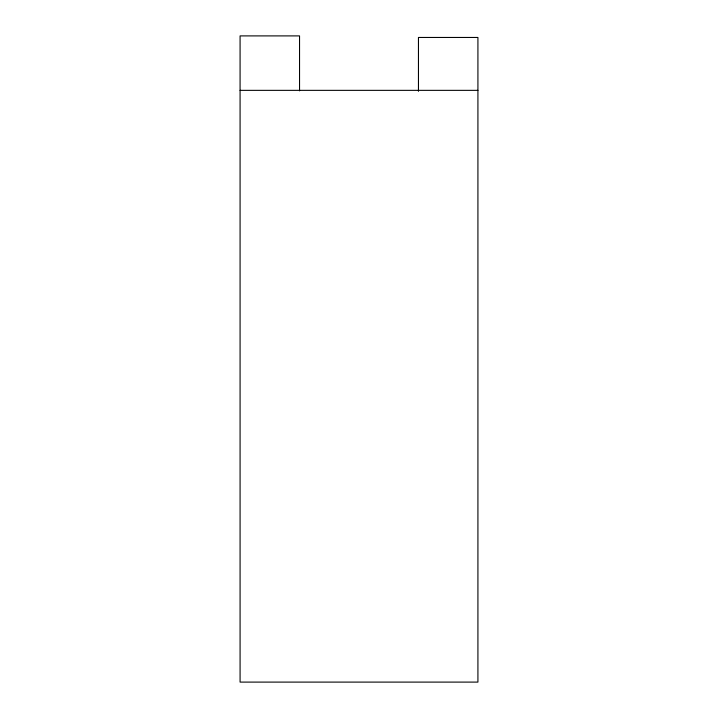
<?xml version="1.0" encoding="UTF-8"?>
<svg xmlns="http://www.w3.org/2000/svg" width="718" height="718" viewBox="0 0 718 718"><rect width="100%" height="100%" fill="white"/><g stroke="black" fill="none" stroke-linecap="round" stroke-linejoin="round"><path stroke-width="1.08" d="M240.081 90.351L477.919 90.351M418.459 91.303L418.459 37.462L477.919 37.462L477.919 682.1L240.081 682.1L240.081 35.9L299.541 35.9L299.541 90.863"/></g></svg>
